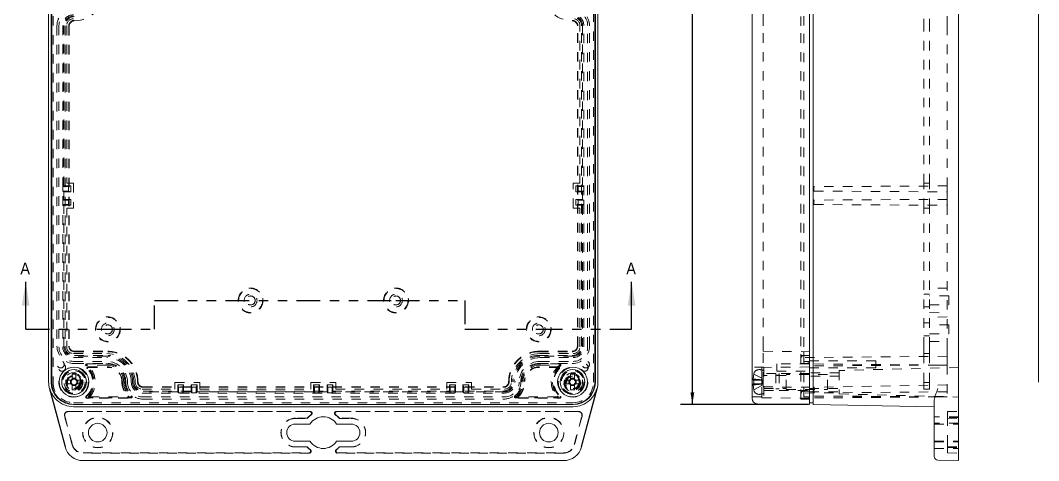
# Model space of a CAD drawing. Header units: inches. Extents: x 0.3 to 33.9, y 0.2 to 21.7.
# Drawn here: x 6.02 to 16.78, y 8.82 to 13.47 of the extents above; entities that cross this region are included whole.
import ezdxf

# ---------------------------------------------------------------- set-up
doc = ezdxf.new("R2010")
doc.units = ezdxf.units.IN
doc.header["$MEASUREMENT"] = 0
for name, pattern in [('SLD-Dashed', [0.075, 0.05, -0.025]), ('SLD-Phantom', [0.5, 0.25, -0.05, 0.05, -0.05, 0.05, -0.05]), ('SLD-Solid', [0])]:
    doc.linetypes.add(name, pattern=pattern)
doc.layers.add('SLD-0', color=7, linetype='SLD-Solid')
doc.styles.add('SLDTEXTSTYLE1', font='GOTHIC.TTF', dxfattribs={"width": 0.913})
doc.dimstyles.new('SLDDIMSTYLE0', dxfattribs={"dimtxt": 0.125, "dimasz": 0.13, "dimexe": 0, "dimexo": 0.0625, "dimgap": 0.03125, "dimtad": 0, "dimtih": 1, "dimtoh": 1, "dimdec": 3, "dimrnd": 1e-09, "dimzin": 12, "dimdsep": 46, "dimtxsty": 'SLDTEXTSTYLE1', "dimsah": 1, "dimcen": 0.09, "dimadec": 0, "dimazin": 3, "dimtfac": 1, "dimtdec": 3, "dimtofl": 0, "dimtmove": 0, "dimatfit": 3, "dimfxl": 0, "dimfrac": 2, "dimtolj": 1, "dimtzin": 12, "dimarcsym": 0})

# ---------------------------------------------------------------- blocks, each defined once
blk = doc.blocks.new('*D11')
at = {"layer": 'SLD-0'}
for p, q in [((14.346, 18.148), (12.995, 18.148)), ((13.12, 18.148), (13.12, 14.007)), ((13.12, 9.415), (13.12, 13.783)), ((14.346, 9.415), (12.995, 9.415))]:
    blk.add_line(p, q, dxfattribs=at)
for centre, start, end in [((13.111, 13.882), 153.4349, 206.5651), ((13.13, 13.882), 333.4349, 26.5651)]:
    blk.add_arc(centre, 0.222, start, end, dxfattribs=at)
for points in [[(13.12, 18.148), (13.1, 18.018), (13.14, 18.018)], [(13.12, 9.415), (13.14, 9.545), (13.1, 9.545)]]:
    blk.add_solid(points, dxfattribs=at)
at = {"layer": 'SLD-0', "insert": (12.912, 13.942, 0.004), "char_height": 0.125, "attachment_point": 1, "style": 'SLDTEXTSTYLE1'}
blk.add_mtext('8.733', dxfattribs=at)

msp = doc.modelspace()

# ---------------------------------------------------------------- linework, layer by layer
at = {"color": 7, "linetype": 'SLD-Solid', "lineweight": 15}
for p, q in [((6.3224, 17.9119), (6.3224, 9.6509)), ((6.3492, 17.9119), (6.3492, 9.6509)), ((6.3547, 17.9094), (6.3547, 9.6534)), ((12.0907, 9.6534), (12.0907, 17.9094)), ((12.0962, 9.6509), (12.0962, 17.9119)), ((12.123, 9.6509), (12.123, 17.9119)), ((13.7501, 9.6534), (13.7501, 17.9094)), ((14.3561, 9.6534), (14.3561, 17.9094)), ((14.3955, 9.6509), (14.3955, 17.9119)), ((15.9305, 9.6509), (15.9305, 17.9119)), ((16.7764, 9.6509), (16.7764, 17.9119)), ((6.5704, 9.7349), (6.611, 9.7349)), ((6.5704, 9.6872), (6.5704, 9.7349)), ((6.611, 9.6921), (6.5704, 9.6921)), ((6.5704, 9.6872), (6.5704, 9.6837)), ((6.611, 9.7349), (6.611, 9.6872)), ((6.611, 9.6837), (6.611, 9.6872)), ((11.8344, 9.7349), (11.875, 9.7349)), ((11.8344, 9.6872), (11.8344, 9.7349)), ((11.875, 9.6921), (11.8344, 9.6921)), ((11.8344, 9.6872), (11.8344, 9.6837)), ((11.875, 9.7349), (11.875, 9.6872)), ((11.875, 9.6837), (11.875, 9.6872)), ((6.4955, 8.9703), (6.3314, 9.5829)), ((6.4992, 8.9713), (6.335, 9.5839)), ((6.5093, 9.6737), (6.557, 9.6737)), ((6.5093, 9.6332), (6.5093, 9.6737)), ((6.557, 9.6332), (6.5093, 9.6332)), ((6.552, 9.6737), (6.552, 9.6332)), ((6.5604, 9.6737), (6.557, 9.6737)), ((6.557, 9.6332), (6.5604, 9.6332)), ((6.5704, 9.6231), (6.5704, 9.6197)), ((6.5704, 9.572), (6.5704, 9.6197)), ((6.5704, 9.6147), (6.611, 9.6147)), ((6.611, 9.572), (6.5704, 9.572)), ((6.611, 9.6197), (6.611, 9.6231)), ((6.611, 9.6197), (6.611, 9.572)), ((6.6245, 9.6737), (6.621, 9.6737)), ((6.621, 9.6332), (6.6245, 9.6332)), ((6.6245, 9.6737), (6.6721, 9.6737)), ((6.6721, 9.6332), (6.6245, 9.6332)), ((6.6294, 9.6332), (6.6294, 9.6737)), ((6.6721, 9.6737), (6.6721, 9.6332)), ((11.7733, 9.6737), (11.821, 9.6737)), ((11.7733, 9.6332), (11.7733, 9.6737)), ((11.821, 9.6332), (11.7733, 9.6332)), ((11.816, 9.6737), (11.816, 9.6332)), ((11.8244, 9.6737), (11.821, 9.6737)), ((11.821, 9.6332), (11.8244, 9.6332)), ((11.8344, 9.6231), (11.8344, 9.6197)), ((11.8344, 9.572), (11.8344, 9.6197)), ((11.8344, 9.6147), (11.875, 9.6147)), ((11.875, 9.572), (11.8344, 9.572)), ((11.875, 9.6197), (11.875, 9.6231)), ((11.875, 9.6197), (11.875, 9.572)), ((11.8885, 9.6737), (11.885, 9.6737)), ((11.885, 9.6332), (11.8885, 9.6332)), ((11.8885, 9.6737), (11.9361, 9.6737)), ((11.9361, 9.6332), (11.8885, 9.6332)), ((11.8934, 9.6332), (11.8934, 9.6737)), ((11.9361, 9.6737), (11.9361, 9.6332)), ((12.1104, 9.5839), (11.9462, 8.9713)), ((12.114, 9.5829), (11.9499, 8.9703)), ((13.7501, 9.4817), (13.7501, 9.6534)), ((14.3561, 9.4174), (14.3561, 9.6534)), ((14.3955, 9.4149), (14.3955, 9.6509)), ((15.9305, 9.5829), (15.9305, 9.6509)), ((15.9305, 9.5829), (15.9305, 8.9703)), ((15.6746, 8.9814), (15.6746, 9.4627)), ((6.5852, 9.4149), (11.8602, 9.4149)), ((6.5852, 9.3926), (11.8602, 9.3926)), ((6.5907, 9.4174), (11.8547, 9.4174)), ((13.8086, 9.4227), (14.3561, 9.4174)), ((14.3561, 9.4346), (14.3955, 9.4346)), ((15.6746, 9.3926), (14.3955, 9.4149)), ((9.082, 9.2102), (8.9274, 9.2102)), ((9.518, 9.2102), (9.3634, 9.2102)), ((8.9274, 9.0291), (9.082, 9.0291)), ((9.3634, 9.0291), (9.518, 9.0291)), ((15.6746, 8.8675), (15.6746, 8.9814)), ((15.9305, 8.9703), (15.9305, 8.8244)), ((11.7597, 8.8244), (6.6857, 8.8244)), ((15.7133, 8.8282), (15.9305, 8.8244))]:
    msp.add_line(p, q, dxfattribs=at)
at = {"color": 7, "linetype": 'SLD-Dashed', "lineweight": 0}
for p, q in [((6.3689, 17.9119), (6.3689, 9.6509)), ((12.0765, 9.6509), (12.0765, 17.9119)), ((13.8681, 13.4617), (13.8681, 14.1011)), ((14.2661, 13.4074), (14.2661, 13.5908)), ((14.2971, 13.4114), (14.2971, 13.5654)), ((13.8681, 13.4074), (13.8681, 13.4617)), ((15.563, 13.4114), (15.563, 13.4838)), ((15.6255, 13.4114), (15.6255, 13.4838)), ((15.8105, 13.5122), (15.8105, 13.4114)), ((6.4103, 13.4074), (6.4103, 10.0314)), ((6.4312, 13.4114), (6.4312, 10.0249)), ((6.4712, 13.4114), (6.4712, 10.0249)), ((6.4844, 11.721), (6.4844, 13.4114)), ((6.4953, 13.4074), (6.4953, 10.0314)), ((6.5128, 13.4114), (6.5128, 11.75)), ((6.5347, 13.4074), (6.5347, 10.0314)), ((6.5394, 13.4074), (6.5394, 10.0314)), ((11.906, 10.0314), (11.906, 13.4074)), ((11.9107, 10.0314), (11.9107, 13.4074)), ((11.9326, 11.75), (11.9326, 13.4114)), ((11.9501, 10.0314), (11.9501, 13.4074)), ((11.961, 13.4114), (11.961, 11.721)), ((11.9742, 10.0249), (11.9742, 13.4114)), ((12.0142, 10.0249), (12.0142, 13.4114)), ((12.0351, 10.0314), (12.0351, 13.4074)), ((13.8681, 10.0314), (13.8681, 13.4074)), ((14.2661, 10.0314), (14.2661, 13.4074)), ((14.2971, 10.0249), (14.2971, 13.4114)), ((15.563, 11.75), (15.563, 13.4114)), ((15.6255, 11.75), (15.6255, 13.4114)), ((15.8105, 13.4114), (15.8105, 11.721)), ((6.4844, 11.721), (6.4721, 11.7132)), ((6.4844, 11.721), (6.5567, 11.721)), ((6.5128, 11.75), (6.5835, 11.75)), ((6.5567, 11.721), (6.5321, 11.7132)), ((6.5567, 11.721), (6.5567, 11.6583)), ((6.5835, 11.75), (6.5835, 11.4879)), ((11.8619, 11.75), (11.9326, 11.75)), ((11.8619, 11.4879), (11.8619, 11.75)), ((11.8887, 11.721), (11.9133, 11.7132)), ((11.961, 11.721), (11.8887, 11.721)), ((11.8887, 11.721), (11.8887, 11.6583)), ((11.961, 11.721), (11.9733, 11.7132)), ((15.8105, 11.721), (14.4041, 11.7132)), ((15.563, 11.75), (15.6255, 11.75)), ((15.563, 11.4879), (15.563, 11.75)), ((15.6255, 11.4879), (15.6255, 11.75)), ((15.8105, 11.721), (15.8105, 11.6583)), ((6.4721, 11.7132), (6.4721, 11.6662)), ((6.5321, 11.7132), (6.4721, 11.7132)), ((6.4721, 11.6662), (6.4844, 11.6583)), ((6.4721, 11.6662), (6.5321, 11.6662)), ((6.4844, 11.5795), (6.4844, 11.6583)), ((6.5567, 11.6583), (6.4844, 11.6583)), ((6.5321, 11.6662), (6.5321, 11.7132)), ((6.5567, 11.6583), (6.5321, 11.6662)), ((11.8887, 11.6583), (11.9133, 11.6662)), ((11.8887, 11.6583), (11.961, 11.6583)), ((11.9133, 11.7132), (11.9733, 11.7132)), ((11.9133, 11.6662), (11.9133, 11.7132)), ((11.9733, 11.6662), (11.9133, 11.6662)), ((11.9733, 11.6662), (11.961, 11.6583)), ((11.961, 11.6583), (11.961, 11.5795)), ((11.9733, 11.7132), (11.9733, 11.6662)), ((14.4041, 11.7132), (14.4041, 11.6662)), ((14.4041, 11.6662), (15.8105, 11.6583)), ((15.8105, 11.6583), (15.8105, 11.5795)), ((6.4844, 11.5795), (6.4721, 11.5717)), ((6.4721, 11.5717), (6.4721, 11.5247)), ((6.5321, 11.5717), (6.4721, 11.5717)), ((6.4721, 11.5247), (6.4844, 11.5168)), ((6.4721, 11.5247), (6.5321, 11.5247)), ((6.4844, 11.5795), (6.5567, 11.5795)), ((6.4844, 10.0249), (6.4844, 11.5168)), ((6.5567, 11.5168), (6.4844, 11.5168)), ((6.5567, 11.5795), (6.5321, 11.5717)), ((6.5321, 11.5247), (6.5321, 11.5717)), ((6.5567, 11.5168), (6.5321, 11.5247)), ((6.5567, 11.5795), (6.5567, 11.5168)), ((11.8887, 11.5795), (11.9133, 11.5717)), ((11.961, 11.5795), (11.8887, 11.5795)), ((11.8887, 11.5795), (11.8887, 11.5168)), ((11.8887, 11.5168), (11.9133, 11.5247)), ((11.8887, 11.5168), (11.961, 11.5168)), ((11.9133, 11.5717), (11.9733, 11.5717)), ((11.9133, 11.5247), (11.9133, 11.5717)), ((11.9733, 11.5247), (11.9133, 11.5247)), ((11.961, 11.5795), (11.9733, 11.5717)), ((11.9733, 11.5247), (11.961, 11.5168)), ((11.961, 11.5168), (11.961, 10.0249)), ((11.9733, 11.5717), (11.9733, 11.5247)), ((15.8105, 11.5795), (14.4041, 11.5717)), ((14.4041, 11.5717), (14.4041, 11.5247)), ((14.4041, 11.5247), (15.8105, 11.5168)), ((15.8105, 11.5795), (15.8105, 11.5168)), ((15.8105, 11.5168), (15.8105, 10.0249)), ((6.5128, 11.4879), (6.5128, 10.0249)), ((6.5835, 11.4879), (6.5128, 11.4879)), ((11.9326, 11.4879), (11.8619, 11.4879)), ((11.9326, 10.0249), (11.9326, 11.4879)), ((15.563, 10.0249), (15.563, 11.4879)), ((15.563, 11.4879), (15.6255, 11.4879)), ((15.6255, 10.0249), (15.6255, 11.4879)), ((15.6255, 10.5804), (15.563, 10.5804)), ((15.8105, 10.6443), (15.6255, 10.6394)), ((15.8285, 10.5604), (15.6255, 10.5604)), ((15.8285, 10.4654), (15.8285, 10.5604)), ((15.563, 10.4454), (15.6255, 10.4454)), ((15.6255, 10.4654), (15.8285, 10.4654)), ((15.6255, 10.3864), (15.8105, 10.3816)), ((15.8105, 10.3395), (15.6255, 10.3347)), ((15.6255, 10.2757), (15.563, 10.2757)), ((15.8285, 10.2557), (15.6255, 10.2557)), ((15.8285, 10.1607), (15.8285, 10.2557)), ((15.563, 10.1407), (15.6255, 10.1407)), ((15.6255, 10.1607), (15.8285, 10.1607)), ((13.8681, 9.9771), (13.8681, 10.0314)), ((14.2661, 9.8481), (14.2661, 10.0314)), ((14.2971, 9.8709), (14.2971, 10.0249)), ((15.563, 9.9525), (15.563, 10.0249)), ((15.6255, 10.0817), (15.8105, 10.0768)), ((15.6255, 9.9525), (15.6255, 10.0249)), ((15.8105, 10.0249), (15.8105, 9.9241)), ((6.5852, 9.9525), (6.9352, 9.9525)), ((6.9352, 9.9241), (6.5852, 9.9241)), ((6.5852, 9.9109), (6.9352, 9.9109)), ((6.5937, 9.9771), (6.9457, 9.9771)), ((6.5937, 9.9724), (6.9457, 9.9724)), ((6.5937, 9.9331), (6.9457, 9.9331)), ((11.4997, 9.9771), (11.8517, 9.9771)), ((11.4997, 9.9724), (11.8517, 9.9724)), ((11.4997, 9.9331), (11.8517, 9.9331)), ((11.5102, 9.9525), (11.8602, 9.9525)), ((11.8602, 9.9241), (11.5102, 9.9241)), ((11.5102, 9.9109), (11.8602, 9.9109)), ((13.8681, 9.9771), (14.3561, 9.9724)), ((13.8681, 9.6566), (13.8681, 9.9771)), ((14.2661, 9.9331), (14.3561, 9.9331)), ((15.8105, 9.9241), (14.2971, 9.9109)), ((15.563, 9.9525), (15.6255, 9.9525)), ((15.563, 9.6509), (15.563, 9.9525)), ((15.6255, 9.6509), (15.6255, 9.9525)), ((15.8105, 9.9241), (15.8105, 9.8312)), ((6.5852, 9.8709), (6.9352, 9.8709)), ((6.5937, 9.8481), (6.9457, 9.8481)), ((6.7249, 9.8321), (6.7177, 9.8228)), ((6.7249, 9.8439), (6.9352, 9.8439)), ((6.7249, 9.8321), (6.7249, 9.8439)), ((6.9352, 9.8312), (6.7275, 9.8312)), ((6.7393, 9.8124), (6.9457, 9.8124)), ((6.7393, 9.8076), (6.9457, 9.8076)), ((11.4997, 9.8481), (11.8517, 9.8481)), ((11.7061, 9.8124), (11.4997, 9.8124)), ((11.7061, 9.8076), (11.4997, 9.8076)), ((11.5102, 9.8709), (11.8602, 9.8709)), ((11.7205, 9.8439), (11.5102, 9.8439)), ((11.5102, 9.8312), (11.7179, 9.8312)), ((11.7205, 9.8321), (11.7205, 9.8439)), ((11.7205, 9.8321), (11.7277, 9.8228)), ((13.8751, 9.8109), (13.7501, 9.8109)), ((13.8551, 9.8076), (14.3561, 9.8124)), ((13.8551, 9.7954), (13.8551, 9.8076)), ((13.8551, 9.4999), (13.8551, 9.7954)), ((13.8751, 9.8109), (13.8751, 9.4959)), ((14.0111, 9.8444), (14.0111, 9.7674)), ((14.3561, 9.8444), (14.0111, 9.8444)), ((14.2661, 9.8481), (14.3561, 9.8481)), ((14.2661, 9.6569), (14.2661, 9.8481)), ((14.2971, 9.8709), (14.3561, 9.8709)), ((14.2971, 9.6509), (14.2971, 9.8709)), ((15.0561, 9.8761), (14.3561, 9.8761)), ((15.7095, 9.8321), (14.3561, 9.8439)), ((15.7095, 9.8321), (14.3561, 9.8228)), ((14.3561, 9.8011), (15.0561, 9.8011)), ((15.9305, 9.8069), (14.6711, 9.774)), ((15.0561, 9.8761), (15.0561, 9.8011)), ((15.8105, 9.8312), (15.8105, 9.4976)), ((13.7674, 9.7349), (13.761, 9.6872)), ((13.761, 9.6737), (13.761, 9.6872)), ((13.7674, 9.7349), (13.8531, 9.6921)), ((13.8531, 9.6756), (13.8531, 9.6921)), ((13.8628, 9.6534), (13.8531, 9.6834)), ((14.0011, 9.7419), (13.8751, 9.7419)), ((14.1114, 9.7223), (13.8751, 9.7223)), ((14.0011, 9.7419), (14.0011, 9.5649)), ((14.0351, 9.7259), (14.0011, 9.7259)), ((14.0111, 9.7674), (14.3561, 9.7674)), ((14.0351, 9.7419), (14.0351, 9.5649)), ((14.3561, 9.7419), (14.0351, 9.7419)), ((14.1114, 9.5747), (14.1114, 9.7322)), ((14.5484, 9.7322), (14.1114, 9.7322)), ((14.6711, 9.7509), (14.3561, 9.7509)), ((14.6711, 9.7509), (14.3561, 9.7509)), ((14.6711, 9.7159), (14.3561, 9.7159)), ((14.5484, 9.5747), (14.5484, 9.7322)), ((14.6711, 9.774), (14.6711, 9.5279)), ((6.557, 9.6737), (6.552, 9.6737)), ((6.552, 9.6332), (6.557, 9.6332)), ((6.6294, 9.6737), (6.6245, 9.6737)), ((6.6245, 9.6332), (6.6294, 9.6332)), ((7.3092, 9.5785), (7.6561, 9.5785)), ((7.3197, 9.6021), (11.1257, 9.6021)), ((7.3197, 9.5974), (11.1257, 9.5974)), ((7.6561, 9.5785), (7.6561, 9.6492)), ((7.6561, 9.6492), (7.9183, 9.6492)), ((7.6851, 9.6224), (7.693, 9.5979)), ((7.6851, 9.5501), (7.6851, 9.6224)), ((7.6851, 9.6224), (7.7478, 9.6224)), ((7.693, 9.5979), (7.693, 9.5379)), ((7.74, 9.5979), (7.693, 9.5979)), ((7.7478, 9.6224), (7.74, 9.5979)), ((7.74, 9.5379), (7.74, 9.5979)), ((7.7478, 9.6224), (7.7478, 9.5501)), ((7.8266, 9.6224), (7.8344, 9.5979)), ((7.8266, 9.5501), (7.8266, 9.6224)), ((7.8266, 9.6224), (7.8893, 9.6224)), ((7.8344, 9.5979), (7.8344, 9.5379)), ((7.8814, 9.5979), (7.8344, 9.5979)), ((7.8893, 9.6224), (7.8814, 9.5979)), ((7.8814, 9.5379), (7.8814, 9.5979)), ((7.8893, 9.6224), (7.8893, 9.5501)), ((7.9183, 9.6492), (7.9183, 9.5785)), ((7.9183, 9.5785), (9.0916, 9.5785)), ((9.0916, 9.6492), (9.3538, 9.6492)), ((9.0916, 9.5785), (9.0916, 9.6492)), ((9.1206, 9.6224), (9.1285, 9.5979)), ((9.1206, 9.6224), (9.1833, 9.6224)), ((9.1206, 9.5501), (9.1206, 9.6224)), ((9.1755, 9.5979), (9.1285, 9.5979)), ((9.1285, 9.5979), (9.1285, 9.5379)), ((9.1833, 9.6224), (9.1755, 9.5979)), ((9.1755, 9.5379), (9.1755, 9.5979)), ((9.1833, 9.6224), (9.1833, 9.5501)), ((9.2621, 9.6224), (9.2699, 9.5979)), ((9.3248, 9.6224), (9.2621, 9.6224)), ((9.2621, 9.6224), (9.2621, 9.5501)), ((9.2699, 9.5979), (9.3169, 9.5979)), ((9.2699, 9.5379), (9.2699, 9.5979)), ((9.3248, 9.6224), (9.3169, 9.5979)), ((9.3169, 9.5979), (9.3169, 9.5379)), ((9.3248, 9.5501), (9.3248, 9.6224)), ((9.3538, 9.6492), (9.3538, 9.5785)), ((9.3538, 9.5785), (10.5271, 9.5785)), ((10.5271, 9.6492), (10.7893, 9.6492)), ((10.5271, 9.5785), (10.5271, 9.6492)), ((10.5561, 9.6224), (10.5561, 9.5501)), ((10.5561, 9.6224), (10.564, 9.5979)), ((10.6188, 9.6224), (10.5561, 9.6224)), ((10.564, 9.5379), (10.564, 9.5979)), ((10.564, 9.5979), (10.611, 9.5979)), ((10.6188, 9.6224), (10.611, 9.5979)), ((10.611, 9.5979), (10.611, 9.5379)), ((10.6188, 9.5501), (10.6188, 9.6224)), ((10.6976, 9.6224), (10.7054, 9.5979)), ((10.7603, 9.6224), (10.6976, 9.6224)), ((10.6976, 9.6224), (10.6976, 9.5501)), ((10.7054, 9.5979), (10.7524, 9.5979)), ((10.7054, 9.5379), (10.7054, 9.5979)), ((10.7603, 9.6224), (10.7524, 9.5979)), ((10.7524, 9.5979), (10.7524, 9.5379)), ((10.7603, 9.5501), (10.7603, 9.6224)), ((10.7893, 9.6492), (10.7893, 9.5785)), ((10.7893, 9.5785), (11.1362, 9.5785)), ((11.821, 9.6737), (11.816, 9.6737)), ((11.816, 9.6332), (11.821, 9.6332)), ((11.8934, 9.6737), (11.8885, 9.6737)), ((11.8885, 9.6332), (11.8934, 9.6332)), ((13.761, 9.6737), (13.7674, 9.6737)), ((13.761, 9.6197), (13.761, 9.6332)), ((13.7674, 9.6332), (13.761, 9.6332)), ((13.761, 9.6197), (13.7674, 9.572)), ((13.7674, 9.6737), (13.7674, 9.6332)), ((13.7674, 9.6737), (13.8531, 9.6737)), ((13.7674, 9.6332), (13.8531, 9.6332)), ((13.7674, 9.572), (13.8531, 9.6147)), ((13.8531, 9.6737), (13.8531, 9.6756)), ((13.8531, 9.6332), (13.8531, 9.6737)), ((13.8531, 9.6234), (13.8628, 9.6534)), ((13.8531, 9.6313), (13.8531, 9.6332)), ((13.8531, 9.6147), (13.8531, 9.6313)), ((13.8681, 9.6021), (13.8681, 9.6566)), ((13.8681, 9.6021), (14.3561, 9.5974)), ((13.8751, 9.5845), (14.1114, 9.5845)), ((14.0011, 9.5809), (14.0351, 9.5809)), ((14.1114, 9.5747), (14.5484, 9.5747)), ((14.2661, 9.4731), (14.2661, 9.6569)), ((14.2971, 9.4969), (14.2971, 9.6509)), ((14.3561, 9.586), (14.6711, 9.586)), ((15.8105, 9.6224), (14.4041, 9.5979)), ((14.4041, 9.5979), (14.4041, 9.5379)), ((15.563, 9.5785), (15.563, 9.6509)), ((15.563, 9.6492), (15.6255, 9.6492)), ((15.563, 9.5785), (15.6255, 9.5785)), ((15.6255, 9.5785), (15.6255, 9.6509)), ((7.155, 9.4873), (6.7263, 9.4873)), ((7.155, 9.4824), (6.7263, 9.4824)), ((6.7543, 9.4967), (6.7455, 9.5047)), ((6.7562, 9.4976), (6.7543, 9.4967)), ((6.7543, 9.4967), (6.7543, 9.4849)), ((7.1934, 9.4849), (6.7543, 9.4849)), ((6.7562, 9.4976), (7.1908, 9.4976)), ((7.1934, 9.4967), (7.2005, 9.5062)), ((7.1934, 9.4967), (7.1934, 9.4849)), ((7.6851, 9.5501), (7.3092, 9.5501)), ((7.3092, 9.5369), (11.1362, 9.5369)), ((7.3092, 9.4969), (11.1362, 9.4969)), ((7.3197, 9.5581), (11.1257, 9.5581)), ((7.3197, 9.4731), (11.1257, 9.4731)), ((7.6851, 9.5501), (7.693, 9.5379)), ((7.693, 9.5379), (7.74, 9.5379)), ((7.74, 9.5379), (7.7478, 9.5501)), ((7.8266, 9.5501), (7.7478, 9.5501)), ((7.8266, 9.5501), (7.8344, 9.5379)), ((7.8344, 9.5379), (7.8814, 9.5379)), ((7.8814, 9.5379), (7.8893, 9.5501)), ((9.1206, 9.5501), (7.8893, 9.5501)), ((9.1206, 9.5501), (9.1285, 9.5379)), ((9.1285, 9.5379), (9.1755, 9.5379)), ((9.1755, 9.5379), (9.1833, 9.5501)), ((9.2621, 9.5501), (9.1833, 9.5501)), ((9.2699, 9.5379), (9.2621, 9.5501)), ((9.3169, 9.5379), (9.2699, 9.5379)), ((9.3248, 9.5501), (9.3169, 9.5379)), ((10.5561, 9.5501), (9.3248, 9.5501)), ((10.564, 9.5379), (10.5561, 9.5501)), ((10.611, 9.5379), (10.564, 9.5379)), ((10.6188, 9.5501), (10.611, 9.5379)), ((10.6976, 9.5501), (10.6188, 9.5501)), ((10.7054, 9.5379), (10.6976, 9.5501)), ((10.7524, 9.5379), (10.7054, 9.5379)), ((10.7603, 9.5501), (10.7524, 9.5379)), ((11.1362, 9.5501), (10.7603, 9.5501)), ((11.252, 9.4967), (11.2449, 9.5062)), ((11.252, 9.4967), (11.252, 9.4849)), ((11.252, 9.4849), (11.6911, 9.4849)), ((11.6892, 9.4976), (11.2546, 9.4976)), ((11.2904, 9.4873), (11.7191, 9.4873)), ((11.2904, 9.4824), (11.7191, 9.4824)), ((11.6892, 9.4976), (11.6911, 9.4967)), ((11.6911, 9.4967), (11.6999, 9.5047)), ((11.6911, 9.4967), (11.6911, 9.4849)), ((13.7501, 9.4959), (13.8751, 9.4959)), ((13.8551, 9.4873), (13.8551, 9.4999)), ((13.8551, 9.4873), (14.3561, 9.4824)), ((13.8751, 9.5649), (14.0011, 9.5649)), ((14.0351, 9.5649), (14.3561, 9.5649)), ((14.2661, 9.5581), (14.3561, 9.5581)), ((14.2661, 9.4731), (14.3561, 9.4731)), ((15.8105, 9.5501), (14.2971, 9.5369)), ((14.2971, 9.4969), (14.3561, 9.4969)), ((14.3561, 9.5509), (14.6711, 9.5509)), ((14.3561, 9.5509), (14.6711, 9.5509)), ((15.7095, 9.4967), (14.3561, 9.5062)), ((15.7095, 9.4967), (14.3561, 9.5047)), ((15.7095, 9.4967), (14.3561, 9.4849)), ((14.6711, 9.5279), (15.9305, 9.4949)), ((15.8105, 9.4976), (15.7095, 9.4967)), ((6.5852, 9.4346), (11.8602, 9.4346)), ((6.5716, 8.9907), (6.4904, 9.2936)), ((6.4924, 9.2941), (6.5736, 8.9912)), ((9.0848, 9.3431), (6.5284, 9.3431)), ((6.5284, 9.3411), (9.0782, 9.3411)), ((9.0519, 9.2713), (8.9274, 9.2713)), ((8.9274, 9.2693), (9.0528, 9.2693)), ((9.0519, 9.2713), (9.0528, 9.2693)), ((11.917, 9.3431), (9.3606, 9.3431)), ((9.3672, 9.3411), (11.917, 9.3411)), ((9.3935, 9.2713), (9.3926, 9.2693)), ((9.3926, 9.2693), (9.518, 9.2693)), ((9.518, 9.2713), (9.3935, 9.2713)), ((11.8718, 8.9912), (11.953, 9.2941)), ((11.955, 9.2936), (11.8738, 8.9907)), ((15.9305, 9.287), (15.6746, 9.287)), ((15.8124, 9.3411), (15.9305, 9.3431)), ((15.8124, 9.3411), (15.8124, 9.2941)), ((15.8124, 8.9912), (15.8124, 9.2941)), ((15.9305, 9.2771), (15.8124, 9.2792)), ((15.8124, 9.2713), (15.9305, 9.2693)), ((15.9305, 9.2181), (15.6746, 9.2181)), ((15.6746, 9.2102), (15.9305, 9.2102)), ((9.0528, 8.97), (8.9274, 8.97)), ((8.9274, 8.968), (9.0519, 8.968)), ((9.0519, 8.968), (9.0528, 8.97)), ((9.3935, 8.968), (9.3926, 8.97)), ((9.518, 8.97), (9.3926, 8.97)), ((9.3935, 8.968), (9.518, 8.968)), ((15.6746, 9.0291), (15.9305, 9.0291)), ((15.6746, 9.0212), (15.9305, 9.0212)), ((15.6746, 8.9523), (15.9305, 8.9523)), ((15.8124, 8.9052), (15.8124, 8.9912)), ((15.8124, 8.968), (15.9305, 8.97)), ((15.8124, 8.9601), (15.9305, 8.9622)), ((6.6857, 8.9052), (9.069, 8.9052)), ((9.0751, 8.9031), (6.6857, 8.9031)), ((11.7597, 8.9031), (9.3703, 8.9031)), ((9.3764, 8.9052), (11.7597, 8.9052)), ((15.8124, 8.9052), (15.9305, 8.9031))]:
    msp.add_line(p, q, dxfattribs=at)
at = {"color": 7, "linetype": 'SLD-Solid', "lineweight": 30}
for p, q in [((6.08, 10.2099), (6.08, 10.7099)), ((12.4784, 10.2099), (12.4784, 10.7099))]:
    msp.add_line(p, q, dxfattribs=at)
at = {"color": 7, "linetype": 'SLD-Phantom', "lineweight": 30}
for p, q in [((7.4409, 10.2099), (7.4409, 10.5129)), ((7.4409, 10.5129), (9.9902, 10.5129)), ((9.9902, 10.5129), (10.7161, 10.5129)), ((10.7161, 10.5129), (10.7161, 10.2099)), ((6.08, 10.2099), (6.9462, 10.2099)), ((6.9462, 10.2099), (7.4409, 10.2099)), ((10.7161, 10.2099), (11.4992, 10.2099)), ((11.4992, 10.2099), (12.4784, 10.2099))]:
    msp.add_line(p, q, dxfattribs=at)
at = {"color": 7, "linetype": 'SLD-Dashed', "lineweight": 0}
for centre, radius in [((8.4552, 10.5129), 0.1313), ((8.4552, 10.5129), 0.1265), ((8.4552, 10.5129), 0.0675), ((8.4552, 10.5129), 0.0475), ((9.9902, 10.5129), 0.1313), ((9.9902, 10.5129), 0.1265), ((9.9902, 10.5129), 0.0675), ((9.9902, 10.5129), 0.0475), ((6.9477, 10.2082), 0.1313), ((6.9477, 10.2082), 0.1265), ((11.4977, 10.2082), 0.1313), ((11.4977, 10.2082), 0.1265), ((6.9477, 10.2082), 0.0675), ((6.9477, 10.2082), 0.0475), ((11.4977, 10.2082), 0.0675), ((11.4977, 10.2082), 0.0475), ((6.4497, 9.8386), 0.0375), ((6.4632, 9.8059), 0.0385), ((6.5852, 9.6509), 0.156), ((11.8602, 9.6509), 0.156), ((11.9822, 9.8059), 0.0385), ((11.9957, 9.8386), 0.0375), ((6.5852, 9.6509), 0.123), ((6.5907, 9.6534), 0.1187), ((6.5852, 9.6509), 0.1), ((6.5907, 9.6534), 0.0885), ((6.5907, 9.6534), 0.0787), ((6.5907, 9.6534), 0.0725), ((6.5852, 9.6509), 0.065), ((6.5907, 9.6534), 0.0689), ((11.8547, 9.6534), 0.1187), ((11.8602, 9.6509), 0.123), ((11.8602, 9.6509), 0.1), ((11.8547, 9.6534), 0.0885), ((11.8547, 9.6534), 0.0787), ((11.8547, 9.6534), 0.0725), ((11.8547, 9.6534), 0.0689), ((11.8602, 9.6509), 0.065), ((6.8408, 9.1197), 0.1595), ((6.8408, 9.1197), 0.1575), ((11.6046, 9.1197), 0.1595), ((11.6046, 9.1197), 0.1575)]:
    msp.add_circle(centre, radius, dxfattribs=at)
at = {"color": 7, "linetype": 'SLD-Solid', "lineweight": 15}
for centre, radius in [((6.5907, 9.6534), 0.1575), ((11.8547, 9.6534), 0.1575), ((6.5907, 9.6534), 0.1305), ((11.8547, 9.6534), 0.1305), ((6.8408, 9.1197), 0.0984), ((11.6046, 9.1197), 0.0984)]:
    msp.add_circle(centre, radius, dxfattribs=at)
at = {"color": 7, "linetype": 'SLD-Dashed', "lineweight": 0}
for centre, radius, start, end in [((6.5907, 13.7814), 0.3197, 270.4596, 89.5404), ((11.8547, 13.7814), 0.3197, 90.4596, 269.5404), ((6.5937, 13.4074), 0.1834, 90.4596, 180), ((6.5852, 13.4114), 0.154, 90, 180), ((11.8517, 13.4074), 0.1834, 0, 89.5404), ((11.8602, 13.4114), 0.154, 0, 90), ((6.5852, 13.4114), 0.114, 90, 180), ((6.5852, 13.4114), 0.1008, 90, 180), ((6.5937, 13.4074), 0.0984, 90.4596, 180), ((6.5852, 13.4114), 0.0724, 90, 180), ((6.5937, 13.4074), 0.059, 90.4596, 180), ((6.5937, 13.4074), 0.0543, 90.4596, 180), ((11.8517, 13.4074), 0.0543, 0, 89.5404), ((11.8517, 13.4074), 0.059, 0, 89.5404), ((11.8517, 13.4074), 0.0984, 0, 89.5404), ((11.8602, 13.4114), 0.114, 0, 90), ((11.8602, 13.4114), 0.1008, 0, 90), ((11.8602, 13.4114), 0.0724, 0, 90), ((6.5937, 10.0314), 0.1834, 180, 270), ((6.5852, 10.0249), 0.154, 180, 270), ((6.5852, 10.0249), 0.114, 180, 270), ((6.5852, 10.0249), 0.1008, 180, 270), ((6.5937, 10.0314), 0.0984, 180, 270), ((6.5852, 10.0249), 0.0724, 180, 270), ((6.5937, 10.0314), 0.059, 180, 270), ((6.5937, 10.0314), 0.0543, 180, 270), ((11.8517, 10.0314), 0.0543, 270, 0), ((11.8517, 10.0314), 0.0984, 270, 360), ((11.8517, 10.0314), 0.1834, 270, 360), ((11.8517, 10.0314), 0.059, 270, 0), ((11.8602, 10.0249), 0.0724, 270, 0), ((11.8602, 10.0249), 0.114, 270, 0), ((11.8602, 10.0249), 0.1008, 270, 0), ((11.8602, 10.0249), 0.154, 270, 0), ((6.9352, 9.6509), 0.3016, 0, 90), ((6.9352, 9.6509), 0.2732, 0, 90), ((6.9352, 9.6509), 0.26, 0, 90), ((6.9457, 9.6574), 0.3197, 359.8468, 90), ((6.9457, 9.6574), 0.315, 359.8468, 90), ((6.9457, 9.6574), 0.2756, 359.8468, 90), ((11.4997, 9.6574), 0.3197, 90, 180.1532), ((11.4997, 9.6574), 0.315, 90, 180.1532), ((11.5102, 9.6509), 0.3016, 90, 180), ((11.4997, 9.6574), 0.2756, 90, 180.1532), ((11.5102, 9.6509), 0.2732, 90, 180), ((11.5102, 9.6509), 0.26, 90, 180), ((6.7249, 9.8321), 0.0118, 90, 232.36077), ((6.5852, 9.6509), 0.217, 317.63351, 52.36077), ((6.5907, 9.6534), 0.197, 310.46827, 44.69634), ((6.5907, 9.6534), 0.2018, 310.46827, 44.69634), ((6.7393, 9.8004), 0.012, 90, 224.69634), ((6.5852, 9.6509), 0.2297, 318.12947, 51.72052), ((6.7393, 9.8004), 0.00716, 90, 224.69634), ((6.9352, 9.6509), 0.22, 0, 90), ((6.9352, 9.6509), 0.193, 0, 90), ((6.9352, 9.6509), 0.1803, 0, 90), ((6.9457, 9.6574), 0.1906, 359.8468, 90), ((6.9457, 9.6574), 0.155, 359.8468, 90), ((6.9457, 9.6574), 0.1502, 359.8468, 90), ((11.5102, 9.6509), 0.22, 90, 180), ((11.4997, 9.6574), 0.1906, 90, 180.1532), ((11.5102, 9.6509), 0.193, 90, 180), ((11.5102, 9.6509), 0.1803, 90, 180), ((11.4997, 9.6574), 0.155, 90, 180.1532), ((11.4997, 9.6574), 0.1502, 90, 180.1532), ((11.8602, 9.6509), 0.2297, 128.27948, 221.87053), ((11.8602, 9.6509), 0.217, 127.63923, 222.36649), ((11.8547, 9.6534), 0.2018, 135.30366, 229.53173), ((11.8547, 9.6534), 0.197, 135.30366, 229.53173), ((11.7061, 9.8004), 0.012, 315.30366, 90), ((11.7061, 9.8004), 0.00716, 315.30366, 90), ((11.7205, 9.8321), 0.0118, 307.63923, 90), ((13.9184, 9.6928), 0.1575, 160.97383, 164.44513), ((13.8254, 9.7249), 0.0591, 90, 160.97383), ((13.8254, 9.6733), 0.1106, 63.285, 90), ((6.5852, 9.6509), 0.2163, 180, 270), ((7.3197, 9.6564), 0.2238, 179.8468, 224.53129), ((7.3197, 9.6564), 0.219, 179.8468, 224.53129), ((7.3092, 9.6509), 0.1937, 180, 232.32621), ((7.3092, 9.6509), 0.181, 180, 233.10047), ((7.3197, 9.6564), 0.1834, 179.8468, 270), ((7.3092, 9.6509), 0.154, 180, 270), ((7.3092, 9.6509), 0.114, 180, 270), ((7.3092, 9.6509), 0.1008, 180, 270), ((7.3197, 9.6564), 0.0984, 179.8468, 270), ((7.3092, 9.6509), 0.0724, 180, 270), ((7.3197, 9.6564), 0.059, 179.8468, 270), ((7.3197, 9.6564), 0.0543, 179.8468, 270), ((11.1257, 9.6564), 0.1834, 270, 0.1532), ((11.1257, 9.6564), 0.0984, 270, 0.1532), ((11.1257, 9.6564), 0.0543, 270, 0.1532), ((11.1257, 9.6564), 0.059, 270, 0.1532), ((11.1362, 9.6509), 0.0724, 270, 0), ((11.1362, 9.6509), 0.114, 270, 0), ((11.1362, 9.6509), 0.1008, 270, 0), ((11.1362, 9.6509), 0.154, 270, 0), ((11.1362, 9.6509), 0.181, 306.89953, 0), ((11.1362, 9.6509), 0.1937, 307.67379, 0), ((11.1257, 9.6564), 0.219, 315.46871, 0.1532), ((11.1257, 9.6564), 0.2238, 315.46871, 0.1532), ((11.8602, 9.6509), 0.2163, 270, 0), ((13.9184, 9.6141), 0.1575, 195.56925, 199.02617), ((6.7263, 9.4944), 0.012, 130.46827, 270), ((6.7263, 9.4944), 0.00716, 130.46827, 270), ((6.7543, 9.4967), 0.0118, 137.63351, 270), ((7.155, 9.4944), 0.012, 270, 44.53129), ((7.155, 9.4944), 0.00716, 270, 44.53129), ((7.1934, 9.4967), 0.0118, 270, 53.10047), ((11.252, 9.4967), 0.0118, 126.89953, 270), ((11.2904, 9.4944), 0.012, 135.46871, 270), ((11.2904, 9.4944), 0.00716, 135.46871, 270), ((11.6911, 9.4967), 0.0118, 270, 42.36649), ((11.7191, 9.4944), 0.012, 270, 49.53173), ((11.7191, 9.4944), 0.00716, 270, 49.53173), ((13.8254, 9.582), 0.0591, 199.02617, 270), ((13.8254, 9.6336), 0.1106, 270, 296.715), ((6.5284, 9.3037), 0.0394, 90, 195), ((6.5284, 9.3037), 0.0373, 90, 195), ((8.9274, 9.1197), 0.1517, 90, 270), ((8.9274, 9.1197), 0.1496, 90, 270), ((9.2227, 9.1197), 0.2284, 125.6107, 138.3997), ((9.2227, 9.1197), 0.2264, 124.08754, 138.63378), ((9.2227, 9.1197), 0.2264, 41.36622, 55.91246), ((9.2227, 9.1197), 0.2284, 41.6003, 54.3893), ((9.518, 9.1197), 0.1517, 270, 90), ((9.518, 9.1197), 0.1496, 270, 90), ((11.917, 9.3037), 0.0394, 345, 90), ((11.917, 9.3037), 0.0373, 345, 90), ((6.6857, 9.0212), 0.1181, 195, 270), ((6.6857, 9.0212), 0.116, 195, 270), ((9.2227, 9.1197), 0.2284, 221.6003, 231.72676), ((9.2227, 9.1197), 0.2264, 221.36622, 233.1322), ((9.2227, 9.1197), 0.2264, 306.8678, 318.63378), ((9.2227, 9.1197), 0.2284, 308.27324, 318.3997), ((11.7597, 9.0212), 0.116, 270, 345), ((11.7597, 9.0212), 0.1181, 270, 345)]:
    msp.add_arc(centre, radius, start, end, dxfattribs=at)
at = {"color": 7, "linetype": 'SLD-Solid', "lineweight": 15}
for centre, radius, start, end in [((6.5907, 9.6534), 0.0365, 123.79034, 146.20966), ((6.5907, 9.6534), 0.03, 47.50515, 132.49485), ((6.5907, 9.6534), 0.0365, 33.79034, 56.20966), ((11.8547, 9.6534), 0.0365, 123.79034, 146.20966), ((11.8547, 9.6534), 0.03, 47.50515, 132.49485), ((11.8547, 9.6534), 0.0365, 33.79034, 56.20966), ((6.5852, 9.6509), 0.2628, 180, 195), ((6.5852, 9.6509), 0.236, 180, 270), ((6.5907, 9.6534), 0.236, 180, 270), ((6.5907, 9.6534), 0.0365, 213.79034, 236.20966), ((6.5907, 9.6534), 0.03, 137.50515, 222.49485), ((6.5907, 9.6534), 0.03, 132.49485, 137.50515), ((6.5907, 9.6534), 0.03, 222.49485, 227.50515), ((6.5907, 9.6534), 0.03, 227.50515, 312.49485), ((6.5907, 9.6534), 0.03, 42.49485, 47.50515), ((6.5907, 9.6534), 0.0365, 303.79034, 326.20966), ((6.5907, 9.6534), 0.03, 312.49485, 317.50515), ((6.5907, 9.6534), 0.03, 317.50515, 42.49485), ((11.8547, 9.6534), 0.0365, 213.79034, 236.20966), ((11.8547, 9.6534), 0.03, 137.50515, 222.49485), ((11.8547, 9.6534), 0.03, 132.49485, 137.50515), ((11.8547, 9.6534), 0.03, 222.49485, 227.50515), ((11.8547, 9.6534), 0.03, 227.50515, 312.49485), ((11.8547, 9.6534), 0.236, 270, 0), ((11.8602, 9.6509), 0.236, 270, 0), ((11.8547, 9.6534), 0.03, 42.49485, 47.50515), ((11.8547, 9.6534), 0.0365, 303.79034, 326.20966), ((11.8547, 9.6534), 0.03, 312.49485, 317.50515), ((11.8547, 9.6534), 0.03, 317.50515, 42.49485), ((11.8602, 9.6509), 0.2628, 345, 0), ((6.5852, 9.6509), 0.2583, 226.763, 270), ((11.8602, 9.6509), 0.2583, 270, 313.237), ((13.8091, 9.4817), 0.059, 180, 269.446), ((9.2227, 9.1197), 0.1673, 32.76376, 147.23624), ((8.9274, 9.1197), 0.0906, 90, 270), ((9.518, 9.1197), 0.0906, 270, 90), ((6.6857, 9.0212), 0.1969, 195, 270), ((9.2227, 9.1197), 0.1673, 212.76376, 327.23624), ((11.7597, 9.0212), 0.1969, 270, 345), ((15.714, 8.8675), 0.0394, 180, 269)]:
    msp.add_arc(centre, radius, start, end, dxfattribs=at)
at = {"color": 7, "linetype": 'SLD-Dashed', "lineweight": 0}
for points, knots in [([(14.2661, 9.8906), (14.2662, 9.8956), (14.2664, 9.9045), (14.2687, 9.9164), (14.2744, 9.9254), (14.2838, 9.9306), (14.2964, 9.9328), (14.314, 9.9332), (14.33, 9.933), (14.3421, 9.9296), (14.3481, 9.926), (14.3527, 9.9196), (14.356, 9.9074), (14.3561, 9.8975), (14.3561, 9.8906)], [0, 0, 0, 0, 0.1016255, 0.1790853, 0.2422694, 0.3072719, 0.3896277, 0.4968139, 0.6619311, 0.7084728, 0.7488583, 0.7998277, 0.8616335, 1, 1, 1, 1]), ([(14.3561, 9.8906), (14.3561, 9.8822), (14.3561, 9.8715), (14.3516, 9.8597), (14.3472, 9.8544), (14.3402, 9.8507), (14.3279, 9.8483), (14.3126, 9.8479), (14.2964, 9.8483), (14.2838, 9.8505), (14.2744, 9.8557), (14.2687, 9.8647), (14.2664, 9.8766), (14.2662, 9.8855), (14.2661, 9.8906)], [0, 0, 0, 0, 0.16658153, 0.21146334, 0.25108786, 0.30326287, 0.36719608, 0.50314223, 0.61033789, 0.69270098, 0.7577092, 0.8208989, 0.89836556, 1, 1, 1, 1]), ([(13.761, 9.6837), (13.7836, 9.6818), (13.8143, 9.6792), (13.845, 9.6763), (13.8531, 9.6756)], [0, 0, 0, 0, 0.7368804, 1, 1, 1, 1]), ([(13.8531, 9.6313), (13.8345, 9.6296), (13.8038, 9.6268), (13.773, 9.6242), (13.761, 9.6231)], [0, 0, 0, 0, 0.6066371, 1, 1, 1, 1]), ([(14.2661, 9.5156), (14.2662, 9.5206), (14.2664, 9.5295), (14.2687, 9.5414), (14.2744, 9.5504), (14.2838, 9.5556), (14.2964, 9.5578), (14.314, 9.5582), (14.33, 9.558), (14.3421, 9.5546), (14.3481, 9.551), (14.3527, 9.5446), (14.356, 9.5324), (14.3561, 9.5225), (14.3561, 9.5156)], [0, 0, 0, 0, 0.10162546, 0.17908528, 0.24226939, 0.30727187, 0.38962769, 0.49681388, 0.6619311, 0.70847278, 0.74885834, 0.79982769, 0.8616335, 1, 1, 1, 1]), ([(14.3561, 9.5156), (14.3561, 9.5072), (14.3561, 9.4965), (14.3516, 9.4847), (14.3472, 9.4794), (14.3402, 9.4757), (14.3279, 9.4733), (14.3126, 9.4729), (14.2964, 9.4733), (14.2838, 9.4755), (14.2744, 9.4807), (14.2687, 9.4897), (14.2664, 9.5016), (14.2662, 9.5105), (14.2661, 9.5156)], [0, 0, 0, 0, 0.1665815, 0.2114633, 0.2510879, 0.3032629, 0.3671961, 0.5031422, 0.6103379, 0.692701, 0.7577092, 0.8208989, 0.8983656, 1, 1, 1, 1]), ([(9.0782, 9.3411), (9.0824, 9.3411), (9.0865, 9.3397), (9.0932, 9.3349), (9.0957, 9.3313), (9.0982, 9.3235), (9.0982, 9.3191), (9.0956, 9.3113), (9.0931, 9.3078), (9.0897, 9.3054)], [0, 0, 0, 0, 0.25, 0.25, 0.5, 0.5, 0.75, 0.75, 1, 1, 1, 1]), ([(9.0958, 9.3071), (9.0993, 9.3095), (9.102, 9.3129), (9.1048, 9.3208), (9.1049, 9.3252), (9.1024, 9.3332), (9.0999, 9.3368), (9.0932, 9.3417), (9.089, 9.3431), (9.0848, 9.3431)], [0, 0, 0, 0, 0.25, 0.25, 0.5, 0.5, 0.75, 0.75, 1, 1, 1, 1]), ([(9.3606, 9.3431), (9.3564, 9.3431), (9.3523, 9.3418), (9.3455, 9.3368), (9.343, 9.3332), (9.3406, 9.3252), (9.3406, 9.3208), (9.3434, 9.313), (9.3461, 9.3095), (9.3496, 9.3071)], [0, 0, 0, 0, 0.25, 0.25, 0.5, 0.5, 0.75, 0.75, 1, 1, 1, 1]), ([(9.3557, 9.3054), (9.3523, 9.3078), (9.3498, 9.3113), (9.3472, 9.3191), (9.3472, 9.3235), (9.3497, 9.3313), (9.3522, 9.3348), (9.3589, 9.3397), (9.363, 9.3411), (9.3672, 9.3411)], [0, 0, 0, 0, 0.25, 0.25, 0.5, 0.5, 0.75, 0.75, 1, 1, 1, 1]), ([(9.0812, 8.9403), (9.0844, 8.9378), (9.0868, 8.9343), (9.0891, 8.9265), (9.0889, 8.9222), (9.0863, 8.9146), (9.0837, 8.9112), (9.0772, 8.9065), (9.0731, 8.9052), (9.069, 8.9052)], [0, 0, 0, 0, 0.25, 0.25, 0.5, 0.5, 0.75, 0.75, 1, 1, 1, 1]), ([(9.0751, 8.9031), (9.0792, 8.9031), (9.0832, 8.9044), (9.0899, 8.9092), (9.0925, 8.9127), (9.095, 8.9204), (9.0951, 8.9248), (9.0927, 8.9325), (9.0902, 8.9361), (9.0869, 8.9385)], [0, 0, 0, 0, 0.25, 0.25, 0.5, 0.5, 0.75, 0.75, 1, 1, 1, 1]), ([(9.3585, 8.9385), (9.3552, 8.9361), (9.3528, 8.9326), (9.3503, 8.9248), (9.3504, 8.9205), (9.3529, 8.9127), (9.3555, 8.9092), (9.3621, 8.9045), (9.3662, 8.9031), (9.3703, 8.9031)], [0, 0, 0, 0, 0.25, 0.25, 0.5, 0.5, 0.75, 0.75, 1, 1, 1, 1]), ([(9.3764, 8.9052), (9.3723, 8.9052), (9.3683, 8.9065), (9.3617, 8.9112), (9.3591, 8.9146), (9.3565, 8.9222), (9.3564, 8.9265), (9.3586, 8.9342), (9.361, 8.9378), (9.3642, 8.9403)], [0, 0, 0, 0, 0.25, 0.25, 0.5, 0.5, 0.75, 0.75, 1, 1, 1, 1])]:
    msp.add_open_spline(points, degree=3, knots=knots, dxfattribs=at)
for points in [[(6.7275, 9.8312), (6.7267, 9.8315), (6.7258, 9.8318), (6.7249, 9.8321)], [(11.7179, 9.8312), (11.7188, 9.8315), (11.7196, 9.8318), (11.7205, 9.8321)], [(15.8105, 9.8312), (15.7769, 9.8315), (15.7432, 9.8318), (15.7095, 9.8321)], [(7.1908, 9.4976), (7.1917, 9.4973), (7.1926, 9.497), (7.1934, 9.4967)], [(11.2546, 9.4976), (11.2537, 9.4973), (11.2528, 9.497), (11.252, 9.4967)]]:
    msp.add_open_spline(points, degree=3, dxfattribs=at)
at = {"color": 7, "linetype": 'SLD-Solid', "lineweight": 15}
for points, knots in [([(6.5704, 9.6756), (6.5704, 9.6773), (6.5704, 9.6801), (6.5704, 9.6827), (6.5704, 9.6837)], [0, 0, 0, 0, 0.6066371, 1, 1, 1, 1]), ([(6.611, 9.6837), (6.611, 9.6818), (6.611, 9.6792), (6.611, 9.6763), (6.611, 9.6756)], [0, 0, 0, 0, 0.7368804, 1, 1, 1, 1]), ([(11.8344, 9.6756), (11.8344, 9.6773), (11.8344, 9.6801), (11.8344, 9.6827), (11.8344, 9.6837)], [0, 0, 0, 0, 0.6066371, 1, 1, 1, 1]), ([(11.875, 9.6837), (11.875, 9.6818), (11.875, 9.6792), (11.875, 9.6763), (11.875, 9.6756)], [0, 0, 0, 0, 0.7368804, 1, 1, 1, 1]), ([(6.4082, 9.4627), (6.3991, 9.4714), (6.3907, 9.4804), (6.3754, 9.4995), (6.3685, 9.5095), (6.3564, 9.5299), (6.3511, 9.5403), (6.3442, 9.5563), (6.3421, 9.5617), (6.3383, 9.5727), (6.3366, 9.5783), (6.335, 9.5839)], [0, 0, 0, 0, 0.25, 0.25, 0.5, 0.5, 0.75, 0.75, 0.875, 0.875, 1, 1, 1, 1]), ([(6.5604, 9.6737), (6.5623, 9.6737), (6.5649, 9.6737), (6.5678, 9.6737), (6.5686, 9.6737)], [0, 0, 0, 0, 0.7368804, 1, 1, 1, 1]), ([(6.5686, 9.6332), (6.5669, 9.6332), (6.564, 9.6332), (6.5614, 9.6332), (6.5604, 9.6332)], [0, 0, 0, 0, 0.6066371, 1, 1, 1, 1]), ([(6.5704, 9.6231), (6.5704, 9.6251), (6.5704, 9.6277), (6.5704, 9.6305), (6.5704, 9.6313)], [0, 0, 0, 0, 0.7368804, 1, 1, 1, 1]), ([(6.611, 9.6313), (6.611, 9.6296), (6.611, 9.6268), (6.611, 9.6242), (6.611, 9.6231)], [0, 0, 0, 0, 0.6066371, 1, 1, 1, 1]), ([(6.6128, 9.6737), (6.6146, 9.6737), (6.6174, 9.6737), (6.62, 9.6737), (6.621, 9.6737)], [0, 0, 0, 0, 0.6066371, 1, 1, 1, 1]), ([(6.621, 9.6332), (6.6191, 9.6332), (6.6165, 9.6332), (6.6136, 9.6332), (6.6128, 9.6332)], [0, 0, 0, 0, 0.7368804, 1, 1, 1, 1]), ([(11.8244, 9.6737), (11.8263, 9.6737), (11.8289, 9.6737), (11.8318, 9.6737), (11.8326, 9.6737)], [0, 0, 0, 0, 0.7368804, 1, 1, 1, 1]), ([(11.8326, 9.6332), (11.8309, 9.6332), (11.828, 9.6332), (11.8254, 9.6332), (11.8244, 9.6332)], [0, 0, 0, 0, 0.6066371, 1, 1, 1, 1]), ([(11.8344, 9.6231), (11.8344, 9.6251), (11.8344, 9.6277), (11.8344, 9.6305), (11.8344, 9.6313)], [0, 0, 0, 0, 0.7368804, 1, 1, 1, 1]), ([(11.875, 9.6313), (11.875, 9.6296), (11.875, 9.6268), (11.875, 9.6242), (11.875, 9.6231)], [0, 0, 0, 0, 0.6066371, 1, 1, 1, 1]), ([(11.8768, 9.6737), (11.8786, 9.6737), (11.8814, 9.6737), (11.884, 9.6737), (11.885, 9.6737)], [0, 0, 0, 0, 0.6066371, 1, 1, 1, 1]), ([(11.885, 9.6332), (11.8831, 9.6332), (11.8805, 9.6332), (11.8776, 9.6332), (11.8768, 9.6332)], [0, 0, 0, 0, 0.7368804, 1, 1, 1, 1]), ([(12.0372, 9.4627), (12.0463, 9.4714), (12.0547, 9.4804), (12.07, 9.4995), (12.0769, 9.5095), (12.089, 9.5299), (12.0943, 9.5403), (12.1012, 9.5563), (12.1033, 9.5617), (12.1071, 9.5727), (12.1088, 9.5783), (12.1104, 9.5839)], [0, 0, 0, 0, 0.25, 0.25, 0.5, 0.5, 0.75, 0.75, 0.875, 0.875, 1, 1, 1, 1]), ([(15.6746, 9.4627), (15.6746, 9.4714), (15.6762, 9.4804), (15.681, 9.4995), (15.6843, 9.5095), (15.6916, 9.5299), (15.6956, 9.5403), (15.7021, 9.5563), (15.7043, 9.5617), (15.7087, 9.5727), (15.711, 9.5783), (15.7133, 9.5839)], [0, 0, 0, 0, 0.25, 0.25, 0.5, 0.5, 0.75, 0.75, 0.875, 0.875, 1, 1, 1, 1])]:
    msp.add_open_spline(points, degree=3, knots=knots, dxfattribs=at)
at = {"color": 7, "linetype": 'SLD-Solid', "lineweight": 30}
for points in [[(6.08, 10.7099), (6.04, 10.4599), (6.12, 10.4599)], [(12.4784, 10.7099), (12.4384, 10.4599), (12.5184, 10.4599)]]:
    msp.add_solid(points, dxfattribs=at)

# ---------------------------------------------------------------- texts
at = {"color": 7, "linetype": 'Continuous', "char_height": 0.125, "attachment_point": 1, "style": 'SLDTEXTSTYLE1'}
for insert in [(6.0235, 10.9122), (12.4219, 10.9122)]:
    msp.add_mtext('A', dxfattribs=dict(at, insert=insert))

# ---------------------------------------------------------------- dimensions: what is measured, and where the dimension line sits
at = {"layer": 'SLD-0'}
dim = msp.add_linear_dim(base=(13.1202, 18.1479), p1=(14.3955, 9.4149), p2=(14.3955, 18.1479), angle=90, text='(<>)', dimstyle='SLDDIMSTYLE0', dxfattribs=at)
dim.commit()
dim.dimension.update_dxf_attribs({"geometry": '*D11', "text_midpoint": (13.1202, 13.8947), "dimtype": 160})

doc.saveas('drawing.dxf')
